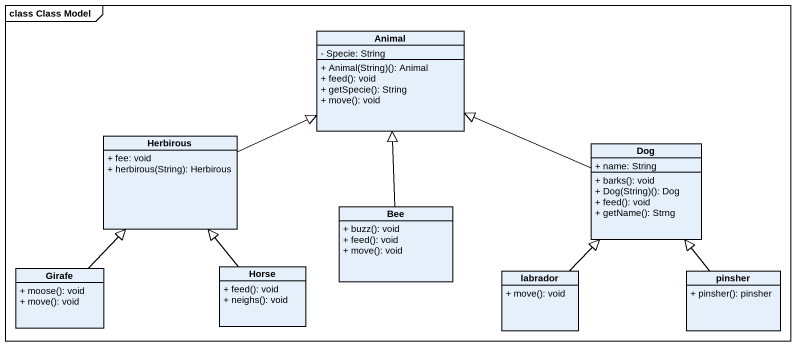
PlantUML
@startuml
mainframe class Class Model
hide circle
hide empty members
skinparam classAttributeIconSize 0
class Animal {
  - Specie: String
  + Animal(String)(): Animal
  + feed(): void
  + getSpecie(): String
  + move(): void
}
class Herbirous {
  + fee: void
  {field} + herbirous(String): Herbirous
}
class Dog {
  + name: String
  + barks(): void
  + Dog(String)(): Dog
  + feed(): void
  + getName(): Strng
}
class Bee {
  + buzz(): void
  + feed(): void
  + move(): void
}
class Girafe {
  + moose(): void
  + move(): void
}
class Horse {
  + feed(): void
  + neighs(): void
}
class labrador {
  + move(): void
}
class pinsher {
  + pinsher(): pinsher
}
Herbirous -right-|> Animal
Dog -left-|> Animal
Bee -up-|> Animal
Girafe -up-|> Herbirous
Horse -up-|> Herbirous
labrador -up-|> Dog
pinsher -up-|> Dog
@enduml
